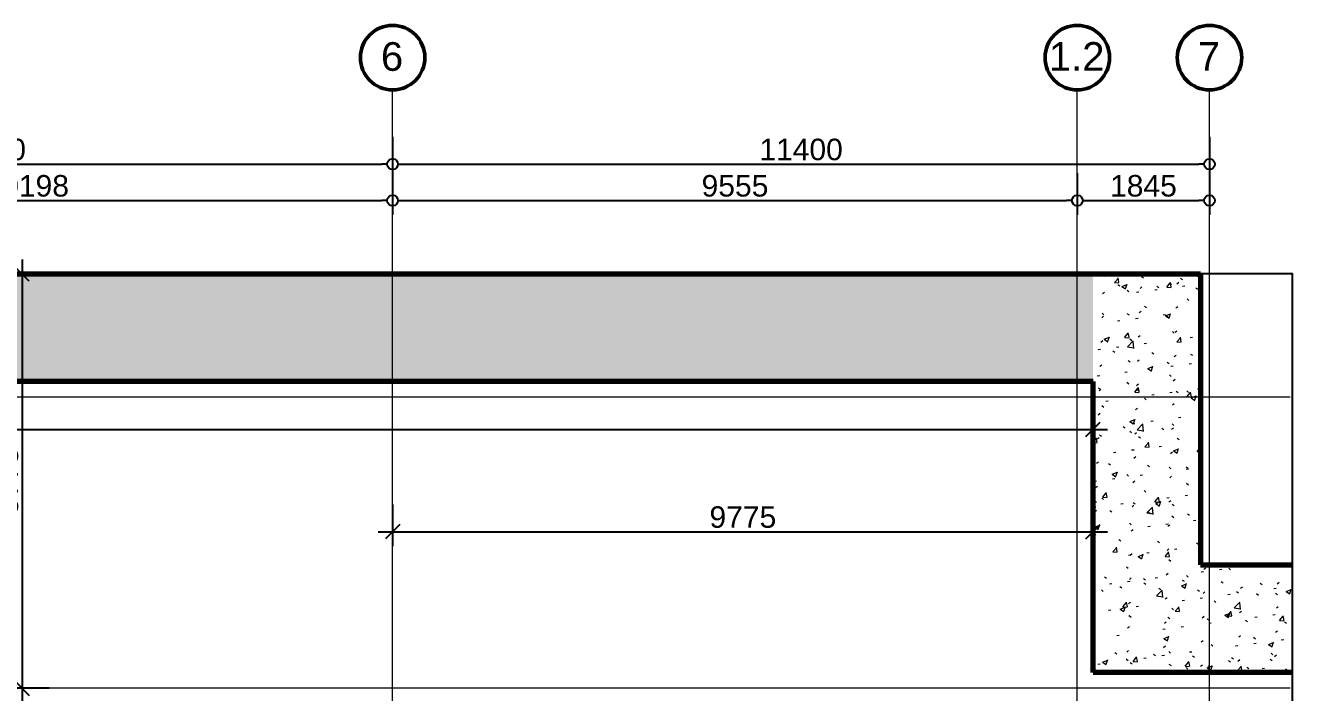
# Model space of a CAD drawing. Header units: millimetres. Extents: x -920221 to -841619, y -18676 to 22445.
# Drawn here: x -863807 to -846122, y 12132 to 21440 of the extents above; entities that cross this region are included whole.
import ezdxf

# ---------------------------------------------------------------- set-up
doc = ezdxf.new("R2010")
doc.units = ezdxf.units.MM
doc.linetypes.add('DPA_Grid _ Level 100', pattern=[10, 5.5, -1.6, 1.3, -1.6])
for name, color, linetype, lineweight in [('A-ANNO-DIMS', 1, 'Continuous', 9), ('A-FLOR-E', 2, 'Continuous', 35), ('A-WALL', 5, 'Continuous', 35), ('A-WALL-PATT', 1, 'Continuous', 9), ('S-GRID', 251, 'Continuous', 9), ('S-GRID-IDEN', 3, 'Continuous', 50)]:
    doc.layers.add(name, color=color, linetype=linetype, lineweight=lineweight)
doc.styles.add('Arial', font='arial.ttf', dxfattribs={"height": 400})
doc.styles.add('Arial_2', font='arial.ttf', dxfattribs={"height": 300})
doc.dimstyles.new('DPA-DIM-3_0_C-C', dxfattribs={"dimscale": 304.8, "dimtxt": 306.07782, "dimasz": 0.492126, "dimexe": 0.656168, "dimexo": 0.0625, "dimgap": 0.164042, "dimtad": 1, "dimdec": 0, "dimzin": 0, "dimdsep": 46, "dimtxsty": 'Arial_2', "dimblk1": 'DOTBLANK', "dimblk2": 'DOTBLANK', "dimsah": 1, "dimcen": 0.09, "dimdle": 0.656168, "dimadec": 8, "dimazin": 0, "dimtfac": 1, "dimtdec": 4, "dimtix": 1, "dimtmove": 0, "dimatfit": 3, "dimfxl": 1.312336, "dimfxlon": 1, "dimtvp": 1, "dimtolj": 1, "dimtzin": 0, "dimarcsym": 2})
doc.dimstyles.new('DPA-DIM-3_0_T-T', dxfattribs={"dimscale": 304.8, "dimtxt": 306.07782, "dimasz": 0.656168, "dimexe": 0.656168, "dimexo": 0.0625, "dimgap": 0.164042, "dimtad": 1, "dimdec": 0, "dimzin": 0, "dimdsep": 46, "dimtxsty": 'Arial_2', "dimblk1": 'OBLIQUE', "dimblk2": 'OBLIQUE', "dimsah": 1, "dimcen": 0.09, "dimdle": 0.656168, "dimadec": 8, "dimazin": 0, "dimtfac": 1, "dimtdec": 4, "dimtix": 1, "dimtmove": 0, "dimatfit": 3, "dimfxl": 1.312336, "dimfxlon": 1, "dimtvp": 1, "dimtolj": 1, "dimtzin": 0, "dimarcsym": 2})
pattern_1 = [(50, (0, 0), (728.7365, -63.75582), [76.2, -838.2]), (355, (0, 0), (-140.9716, 764.2276), [60.96, -670.56]), (100.451, (60.7, -5.3), (587.77, 700.46675), [64.76, -712.36]), (46.184, (0, 203.2), (1084.3162, -168.171), [114.3, -1257.3]), (96.636, (90.4, 189.2), (949.6099, 989.7098), [97.14, -1068.54]), (351.184, (0, 203.2), (949.6206, 989.7012), [91.44, -1005.84]), (21, (101.6, 152.4), (606.45787, -409.06057), [76.2, -838.2]), (326, (101.6, 152.4), (247.20834, 736.7529), [60.96, -670.56]), (71.451, (152.14, 118.3), (853.66825, 327.68547), [64.76, -712.36]), (37.5, (0, 0), (12.35469, 338.22012), [33.528, -628.904, 33.528, -647.192, -673.1]), (37.5, (0, 0), (12.35469, 338.22012), [-1343.152, 33.528, -639.572]), (7.5, (0, 0), (267.27887, 400.72213), [33.528, -354.584, 33.528, -613.664, -256.54]), (7.5, (0, 0), (267.27887, 400.72213), [-1035.304, 33.528, -223.012]), (327.5, (-226.57, 0), (542.36333, -22.915345), [33.528, -220.472, 33.528, -758.952, -1051.56]), (327.5, (-226.57, 0), (542.36333, -22.915345), [-1046.48, 33.528, -1018.032]), (317.5, (-328.17, 0), (592.51696, 101.7071), [33.528, -296.672, 33.528, -492.76, -746.76]), (317.5, (-328.17, 0), (592.51696, 101.7071), [-856.488, 33.528, -713.232])]

# ---------------------------------------------------------------- blocks, each defined once
blk = doc.blocks.new('Grid - 100 Scale-2291345-4280-01 ENLARGED LOWER PLATFORM LEVEL - REFLECTED CEILING PLAN - SHEET 1')
at = {"layer": 'S-GRID-IDEN'}
blk.add_circle((0, 0), 4.5, dxfattribs=at)
blk = doc.blocks.new('_DotBlank')
at = {"color": 0, "linetype": 'ByBlock', "lineweight": -2}
blk.add_line((-0.5, 0), (-1, 0), dxfattribs=at)
blk.add_circle((0, 0), 0.5, dxfattribs=at)
blk = doc.blocks.new('*D197')
at = {"layer": 'A-ANNO-DIMS', "color": 0, "lineweight": -2, "transparency": 16777216}
for p, q in [((-11400, 16306), (-11400, 15725)), ((0, 16306), (0, 15725)), ((-11250, 15925), (-150, 15925))]:
    blk.add_line(p, q, dxfattribs=at)
at = {"layer": 'Defpoints', "color": 0, "transparency": 16777216}
for p in [(-11400, 16325), (0, 16325), (0, 15925)]:
    blk.add_point(p, dxfattribs=at)
at = {"layer": 'A-ANNO-DIMS', "color": 0, "lineweight": -2, "transparency": 16777216, "xscale": 150, "yscale": 150, "zscale": 150, "rotation": 180}
blk.add_blockref('_DotBlank', (-11400, 15925), dxfattribs=at)
at = {"layer": 'A-ANNO-DIMS', "color": 0, "lineweight": -2, "transparency": 16777216, "xscale": 150, "yscale": 150, "zscale": 150}
blk.add_blockref('_DotBlank', (0, 15925), dxfattribs=at)
at = {"layer": 'A-ANNO-DIMS', "color": 0, "transparency": 16777216, "insert": (-5700, 16128), "char_height": 300, "width": 1384.41, "attachment_point": 5, "style": 'Arial_2'}
blk.add_mtext('\\A1;11400', dxfattribs=at)
blk = doc.blocks.new('*D198')
at = {"layer": 'A-ANNO-DIMS', "color": 0, "lineweight": -2, "transparency": 16777216}
for p, q in [((0, 16306), (0, 15725)), ((11400, 16306), (11400, 15725)), ((150, 15925), (11250, 15925))]:
    blk.add_line(p, q, dxfattribs=at)
at = {"layer": 'Defpoints', "color": 0, "transparency": 16777216}
for p in [(0, 16325), (11400, 16325), (11400, 15925)]:
    blk.add_point(p, dxfattribs=at)
at = {"layer": 'A-ANNO-DIMS', "color": 0, "lineweight": -2, "transparency": 16777216, "xscale": 150, "yscale": 150, "zscale": 150, "rotation": 180}
blk.add_blockref('_DotBlank', (0, 15925), dxfattribs=at)
at = {"layer": 'A-ANNO-DIMS', "color": 0, "lineweight": -2, "transparency": 16777216, "xscale": 150, "yscale": 150, "zscale": 150}
blk.add_blockref('_DotBlank', (11400, 15925), dxfattribs=at)
at = {"layer": 'A-ANNO-DIMS', "color": 0, "transparency": 16777216, "insert": (5700, 16128), "char_height": 300, "width": 1384.41, "attachment_point": 5, "style": 'Arial_2'}
blk.add_mtext('\\A1;11400', dxfattribs=at)
blk = doc.blocks.new('_Oblique')
at = {"color": 0, "linetype": 'ByBlock', "lineweight": -2}
blk.add_line((-0.5, -0.5), (0.5, 0.5), dxfattribs=at)
blk = doc.blocks.new('*D211')
at = {"layer": 'A-ANNO-DIMS', "color": 0, "lineweight": -2, "transparency": 16777216}
for p, q in [((9775, 12606), (9775, 12025)), ((-25680, 11844), (-25680, 12425)), ((-25880, 12225), (9975, 12225))]:
    blk.add_line(p, q, dxfattribs=at)
at = {"layer": 'Defpoints', "color": 0, "transparency": 16777216}
for p in [(9775, 12625), (9775, 12225), (-25680, 11825)]:
    blk.add_point(p, dxfattribs=at)
at = {"layer": 'A-ANNO-DIMS', "color": 0, "lineweight": -2, "transparency": 16777216, "xscale": 200, "yscale": 200, "zscale": 200, "rotation": 180}
blk.add_blockref('_Oblique', (-25680, 12225), dxfattribs=at)
at = {"layer": 'A-ANNO-DIMS', "color": 0, "lineweight": -2, "transparency": 16777216, "xscale": 200, "yscale": 200, "zscale": 200}
blk.add_blockref('_Oblique', (9775, 12225), dxfattribs=at)
at = {"layer": 'A-ANNO-DIMS', "color": 0, "transparency": 16777216, "insert": (-7952, 12428), "char_height": 300, "width": 1384.41, "attachment_point": 5, "style": 'Arial_2'}
blk.add_mtext('\\A1;35455', dxfattribs=at)
blk = doc.blocks.new('*D219')
at = {"layer": 'A-ANNO-DIMS', "color": 0, "lineweight": -2, "transparency": 16777216}
for p, q in [((-5172, 14593), (-5172, 8415)), ((-4791, 14393), (-5372, 14393)), ((-4791, 8615), (-5372, 8615))]:
    blk.add_line(p, q, dxfattribs=at)
at = {"layer": 'Defpoints', "color": 0, "transparency": 16777216}
for p in [(-4772, 14393), (-5172, 8615), (-4772, 8615)]:
    blk.add_point(p, dxfattribs=at)
at = {"layer": 'A-ANNO-DIMS', "color": 0, "lineweight": -2, "transparency": 16777216, "xscale": 200, "yscale": 200, "zscale": 200}
for p, rotation in [((-5172, 14393), 90), ((-5172, 8615), 270)]:
    blk.add_blockref('_Oblique', p, dxfattribs=dict(at, rotation=rotation))
at = {"layer": 'A-ANNO-DIMS', "color": 0, "transparency": 16777216, "insert": (-5375, 11504), "char_height": 300, "width": 1107.53, "attachment_point": 5, "rotation": 90, "style": 'Arial_2'}
blk.add_mtext('\\A1;5778', dxfattribs=at)
blk = doc.blocks.new('*D224')
at = {"layer": 'A-ANNO-DIMS', "color": 0, "lineweight": -2, "transparency": 16777216}
for p, q in [((0, 11178), (0, 10597)), ((9775, 11178), (9775, 10597)), ((-200, 10797), (9975, 10797))]:
    blk.add_line(p, q, dxfattribs=at)
at = {"layer": 'Defpoints', "color": 0, "transparency": 16777216}
for p in [(0, 11197), (9775, 11197), (9775, 10797)]:
    blk.add_point(p, dxfattribs=at)
at = {"layer": 'A-ANNO-DIMS', "color": 0, "lineweight": -2, "transparency": 16777216, "xscale": 200, "yscale": 200, "zscale": 200, "rotation": 180}
blk.add_blockref('_Oblique', (0, 10797), dxfattribs=at)
at = {"layer": 'A-ANNO-DIMS', "color": 0, "lineweight": -2, "transparency": 16777216, "xscale": 200, "yscale": 200, "zscale": 200}
blk.add_blockref('_Oblique', (9775, 10797), dxfattribs=at)
at = {"layer": 'A-ANNO-DIMS', "color": 0, "transparency": 16777216, "insert": (4888, 11000), "char_height": 300, "width": 1107.53, "attachment_point": 5, "style": 'Arial_2'}
blk.add_mtext('\\A1;9775', dxfattribs=at)
blk = doc.blocks.new('*D228')
at = {"layer": 'A-ANNO-DIMS', "color": 0, "lineweight": -2, "transparency": 16777216}
for p, q in [((-10198, 15799), (-10198, 15218)), ((0, 15799), (0, 15218)), ((-10048, 15418), (-150, 15418))]:
    blk.add_line(p, q, dxfattribs=at)
at = {"layer": 'Defpoints', "color": 0, "transparency": 16777216}
for p in [(-10198, 15818), (0, 15818), (0, 15418)]:
    blk.add_point(p, dxfattribs=at)
at = {"layer": 'A-ANNO-DIMS', "color": 0, "lineweight": -2, "transparency": 16777216, "xscale": 150, "yscale": 150, "zscale": 150, "rotation": 180}
blk.add_blockref('_DotBlank', (-10198, 15418), dxfattribs=at)
at = {"layer": 'A-ANNO-DIMS', "color": 0, "lineweight": -2, "transparency": 16777216, "xscale": 150, "yscale": 150, "zscale": 150}
blk.add_blockref('_DotBlank', (0, 15418), dxfattribs=at)
at = {"layer": 'A-ANNO-DIMS', "color": 0, "transparency": 16777216, "insert": (-5099, 15621), "char_height": 300, "width": 1384.41, "attachment_point": 5, "style": 'Arial_2'}
blk.add_mtext('\\A1;10198', dxfattribs=at)
blk = doc.blocks.new('*D229')
at = {"layer": 'A-ANNO-DIMS', "color": 0, "lineweight": -2, "transparency": 16777216}
for p, q in [((0, 15799), (0, 15218)), ((9555, 15799), (9555, 15218)), ((150, 15418), (9405, 15418))]:
    blk.add_line(p, q, dxfattribs=at)
at = {"layer": 'Defpoints', "color": 0, "transparency": 16777216}
for p in [(0, 15818), (9555, 15818), (9555, 15418)]:
    blk.add_point(p, dxfattribs=at)
at = {"layer": 'A-ANNO-DIMS', "color": 0, "lineweight": -2, "transparency": 16777216, "xscale": 150, "yscale": 150, "zscale": 150, "rotation": 180}
blk.add_blockref('_DotBlank', (0, 15418), dxfattribs=at)
at = {"layer": 'A-ANNO-DIMS', "color": 0, "lineweight": -2, "transparency": 16777216, "xscale": 150, "yscale": 150, "zscale": 150}
blk.add_blockref('_DotBlank', (9555, 15418), dxfattribs=at)
at = {"layer": 'A-ANNO-DIMS', "color": 0, "transparency": 16777216, "insert": (4778, 15621), "char_height": 300, "width": 1107.53, "attachment_point": 5, "style": 'Arial_2'}
blk.add_mtext('\\A1;9555', dxfattribs=at)
blk = doc.blocks.new('*D230')
at = {"layer": 'A-ANNO-DIMS', "color": 0, "lineweight": -2, "transparency": 16777216}
for p, q in [((9555, 15799), (9555, 15218)), ((11400, 15799), (11400, 15218)), ((9705, 15418), (11250, 15418))]:
    blk.add_line(p, q, dxfattribs=at)
at = {"layer": 'Defpoints', "color": 0, "transparency": 16777216}
for p in [(9555, 15818), (11400, 15818), (11400, 15418)]:
    blk.add_point(p, dxfattribs=at)
at = {"layer": 'A-ANNO-DIMS', "color": 0, "lineweight": -2, "transparency": 16777216, "xscale": 150, "yscale": 150, "zscale": 150, "rotation": 180}
blk.add_blockref('_DotBlank', (9555, 15418), dxfattribs=at)
at = {"layer": 'A-ANNO-DIMS', "color": 0, "lineweight": -2, "transparency": 16777216, "xscale": 150, "yscale": 150, "zscale": 150}
blk.add_blockref('_DotBlank', (11400, 15418), dxfattribs=at)
at = {"layer": 'A-ANNO-DIMS', "color": 0, "transparency": 16777216, "insert": (10478, 15621), "char_height": 300, "width": 1107.53, "attachment_point": 5, "style": 'Arial_2'}
blk.add_mtext('\\A1;1845', dxfattribs=at)
blk = doc.blocks.new('*U192')
at = {"layer": 'S-GRID', "linetype": 'DPA_Grid _ Level 100'}
for p, q in [((0, -21384.7), (0, 16961.2)), ((9555, -21384.7), (9555, 16961.2)), ((11400, -21384.7), (11400, 16961.2)), ((12525, 12673), (-60212.9, 12673)), ((12525, 8615), (-60212.9, 8615))]:
    blk.add_line(p, q, dxfattribs=at)
at = {"layer": 'S-GRID-IDEN', "xscale": 99.99999999999993, "yscale": 99.99999999999993, "zscale": 99.99999999999993}
for p in [(0, 17411.2), (9555, 17411.2), (11400, 17411.2)]:
    blk.add_blockref('Grid - 100 Scale-2291345-4280-01 ENLARGED LOWER PLATFORM LEVEL - REFLECTED CEILING PLAN - SHEET 1', p, dxfattribs=at)
at = {"layer": 'S-GRID-IDEN', "lineweight": 9, "char_height": 400, "attachment_point": 1, "style": 'Arial'}
for s, insert, width in [('6', (-163.3, 17627.1), 376.793), ('1.2', (9157.2, 17627.1), 945.991), ('7', (11236.7, 17627.1), 376.793)]:
    blk.add_mtext(s, dxfattribs=dict(at, insert=insert, width=width))
at = {"layer": 'A-ANNO-DIMS'}
for base, p1, p2, dimstyle, override, picture, middle in [((0, 15924.7), (-11400, 16324.7), (0, 16324.7), 'DPA-DIM-3_0_C-C', {"dimpost": '<>', "dimfxl": 11400}, '*D197', (-5700, 16127.9)), ((11400, 15924.7), (0, 16324.7), (11400, 16324.7), 'DPA-DIM-3_0_C-C', {"dimpost": '<>', "dimfxl": 11400}, '*D198', (5700, 16127.9)), ((0, 15417.9), (-10198.1, 15817.9), (0, 15817.9), 'DPA-DIM-3_0_C-C', {"dimpost": '<>', "dimfxl": 10198.138815}, '*D228', (-5099.1, 15621)), ((9555, 15417.9), (0, 15817.9), (9555, 15817.9), 'DPA-DIM-3_0_C-C', {"dimpost": '<>', "dimfxl": 9555.000007}, '*D229', (4777.5, 15621)), ((11400, 15417.9), (9555, 15817.9), (11400, 15817.9), 'DPA-DIM-3_0_C-C', {"dimpost": '<>', "dimfxl": 1844.999993}, '*D230', (10477.5, 15621)), ((9775, 12224.6), (-25680, 11824.6), (9775, 12624.6), 'DPA-DIM-3_0_T-T', {"dimpost": '<>', "dimfxl": 35464.024389}, '*D211', (-7952.5, 12427.9)), ((9775, 10796.7), (0, 11196.7), (9775, 11196.7), 'DPA-DIM-3_0_T-T', {"dimpost": '<>', "dimfxl": 9775.000007}, '*D224', (4887.5, 10999.9))]:
    dim = blk.add_linear_dim(base=base, p1=p1, p2=p2, dimstyle=dimstyle, override=override, dxfattribs=at)
    dim.commit()
    dim.dimension.update_dxf_attribs({"geometry": picture, "text_midpoint": middle})
dim = blk.add_linear_dim(base=(-5172.3, 8615), p1=(-4772.3, 14393), p2=(-4772.3, 8615), angle=270.00001, dimstyle='DPA-DIM-3_0_T-T', override={"dimpost": '<>', "dimfxl": 5778}, dxfattribs=at)
dim.commit()
dim.dimension.update_dxf_attribs({"geometry": '*D219', "text_midpoint": (-5375.4, 11504)})

msp = doc.modelspace()

# ---------------------------------------------------------------- hatches: boundary and pattern name
at = {"layer": 'A-WALL-PATT', "lineweight": 9}
h = msp.add_hatch(dxfattribs=at)
h.set_pattern_fill('FP_1', color=256, style=0, pattern_type=2)
h.set_pattern_definition(pattern_1)
h.paths.add_polyline_path([(-896525, 16472), (-848907, 16472), (-848907, 17972), (-896525, 17972)])
h = msp.add_hatch(dxfattribs=at)
h.set_pattern_fill('FP_1', color=256, style=0, pattern_type=2)
h.set_pattern_definition(pattern_1)
h.paths.add_polyline_path([(-847407, 13914), (-847407, 17972), (-848907, 17972), (-848907, 13914)])
h = msp.add_hatch(dxfattribs=at)
h.set_pattern_fill('FP_1', color=256, style=0, pattern_type=2)
h.set_pattern_definition(pattern_1)
h.paths.add_polyline_path([(-846122, 12414), (-846122, 13914), (-848907, 13914), (-848907, 12414)])

# ---------------------------------------------------------------- linework, layer by layer
at = {"color": 8}
msp.add_lwpolyline([(-915637, -7401), (-846122, -7401), (-846122, 17972), (-915637, 17972)], close=True, dxfattribs=at)
at = {"layer": 'A-FLOR-E'}
for p, q in [((-895025, 16472), (-848907, 16472)), ((-848907, 16472), (-895025, 16472)), ((-895025, 16472), (-848907, 16472)), ((-848907, 16472), (-895025, 16472)), ((-848907, 16472), (-848907, 12414)), ((-848907, 12414), (-848907, 16472)), ((-848907, 16472), (-848907, 12414)), ((-848907, 12414), (-848907, 16472)), ((-848907, 12414), (-846122, 12414)), ((-846122, 12414), (-848907, 12414)), ((-848907, 12414), (-846122, 12414)), ((-846122, 12414), (-848907, 12414))]:
    msp.add_line(p, q, dxfattribs=at)
at = {"layer": 'A-WALL', "color": 7, "lineweight": 70}
for p, q in [((-896525, 17972), (-848907, 17972)), ((-848907, 17972), (-847407, 17972)), ((-847407, 17972), (-847407, 13914)), ((-848907, 16472), (-895025, 16472)), ((-848907, 13914), (-848907, 16472)), ((-848907, 12414), (-848907, 13914)), ((-847407, 13914), (-846122, 13914)), ((-846122, 12414), (-848907, 12414))]:
    msp.add_line(p, q, dxfattribs=at)

# ---------------------------------------------------------------- block references
msp.add_blockref('*U192', (-858682, 3579))

doc.saveas('drawing.dxf')
